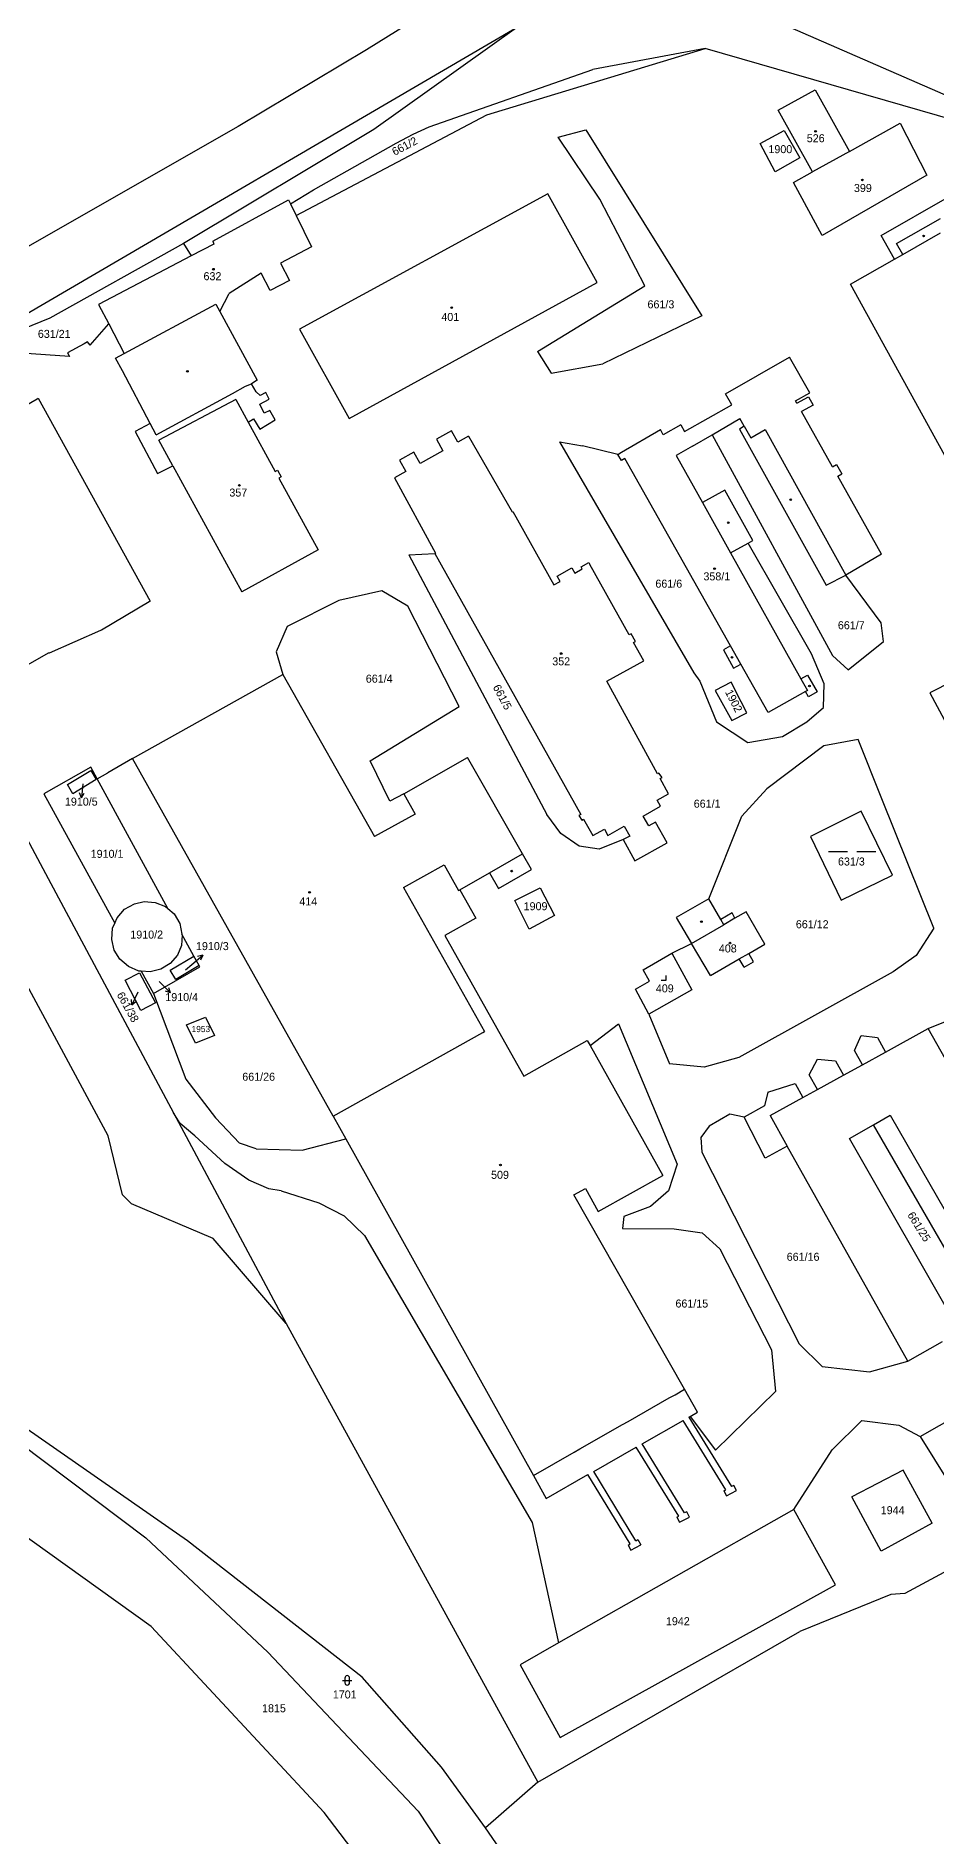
# Model space of a CAD drawing. Extents: x -820725 to -814908, y -1038210 to -1035296.
# Drawn here: x -817085.8 to -816894.6, y -1037705.9 to -1037323.5 of the extents above; entities that cross this region are included whole.
import ezdxf
from ezdxf.enums import TextEntityAlignment as Align

# ---------------------------------------------------------------- set-up
doc = ezdxf.new("R2010")
doc.units = 0
doc.header["$MEASUREMENT"] = 0
for name, color, linetype in [('1029', 1, 'CONTINUOUS'), ('18', 1, 'CONTINUOUS'), ('21800', 1, 'CONTINUOUS'), ('21900', 1, 'CONTINUOUS'), ('316', 1, 'CONTINUOUS'), ('319', 1, 'CONTINUOUS'), ('402', 1, 'CONTINUOUS'), ('404', 1, 'CONTINUOUS'), ('803', 1, 'CONTINUOUS')]:
    doc.layers.add(name, color=color, linetype=linetype)

# ---------------------------------------------------------------- blocks, each defined once
blk = doc.blocks.new('4_02$0')
at = {"layer": '404', "color": 255, "linetype": 'Continuous'}
blk.add_circle((-0.01, 0), 0.175, dxfattribs=at)
blk = doc.blocks.new('1029$1')
at = {"layer": '1029', "color": 6, "linetype": 'Continuous'}
for p, q in [((0, 3), (-0.5, 2)), ((0, 0), (0, 3)), ((0, 3), (0.5, 2))]:
    blk.add_line(p, q, dxfattribs=at)
blk = doc.blocks.new('3_16$4')
at = {"layer": '316', "color": 255, "linetype": 'Continuous'}
for p, q in [((-1, 1), (1, 1)), ((-0.5, 1.5), (-0.5, 0.5)), ((0.5, 0.5), (0.5, 1.5))]:
    blk.add_line(p, q, dxfattribs=at)
for centre, start, end in [((0, 1.5), 0, 180), ((0, 0.5), 180, 359.9879)]:
    blk.add_arc(centre, 0.5, start, end, dxfattribs=at)
blk = doc.blocks.new('8_03$8')
at = {"layer": '803', "color": 255, "linetype": 'Continuous'}
for p, q in [((-7.49, 0), (-1.49, 0)), ((1.51, 0), (7.51, 0))]:
    blk.add_line(p, q, dxfattribs=at)
blk = doc.blocks.new('3_19$11')
at = {"layer": '319', "color": 255, "linetype": 'Continuous'}
for p, q in [((-1, 0), (0, 0)), ((0, 0), (0, 1))]:
    blk.add_line(p, q, dxfattribs=at)

msp = doc.modelspace()

# ---------------------------------------------------------------- linework, layer by layer
at = {"layer": '1029', "color": 255, "linetype": 'Continuous'}
for p, q in [((-817054.09, -1037521.88), (-817052.76, -1037520.76)), ((-817059.73, -1037524.42), (-817059.43, -1037524.71))]:
    msp.add_line(p, q, dxfattribs=at)
at = {"layer": '21800', "color": 255, "linetype": 'Continuous'}
for p, q in [((-816903.16, -1037367.6), (-816893.84, -1037362.32)), ((-816901.83, -1037369.94), (-816903.16, -1037367.6)), ((-816901.83, -1037369.94), (-816893.82, -1037365.39)), ((-816903.58, -1037370.94), (-816901.83, -1037369.94)), ((-817044.16, -1037399.5), (-817041.35, -1037397.96)), ((-817041.35, -1037397.96), (-817040.12, -1037397.43)), ((-817060.37, -1037408.26), (-817044.16, -1037399.5)), ((-817043.46, -1037400.78), (-817059.76, -1037409.42)), ((-817043.46, -1037400.78), (-817040.84, -1037405.56)), ((-817060.37, -1037408.26), (-817061.61, -1037405.88)), ((-816935.54, -1037406.4), (-816934.11, -1037408.89)), ((-817056.8, -1037414.82), (-817059.76, -1037409.42)), ((-816934.11, -1037408.89), (-816931.07, -1037407.14)), ((-816931.07, -1037407.14), (-816913.97, -1037438.07)), ((-816944.38, -1037422.66), (-816938.41, -1037433.34)), ((-816936.25, -1037456.95), (-816938.42, -1037453.1)), ((-816923.46, -1037460.1), (-816922.07, -1037462.58)), ((-816922.07, -1037462.58), (-816922.47, -1037462.8)), ((-816989.58, -1037501.31), (-816982.58, -1037497.27)), ((-816946.73, -1037516.31), (-816939.85, -1037512.33)), ((-816939.85, -1037512.33), (-816940.5, -1037511.2)), ((-816937.47, -1037510.96), (-816939.85, -1037512.33)), ((-816936.56, -1037519.61), (-816934.55, -1037518.44)), ((-816910.41, -1037542.07), (-816905.51, -1037539.38)), ((-816919.98, -1037547.34), (-816914.43, -1037544.28)), ((-816930.03, -1037552.87), (-816923.05, -1037549.03)), ((-816930.03, -1037552.87), (-816926.39, -1037559.37)), ((-816908.04, -1037554.82), (-816904.56, -1037552.82)), ((-816904.56, -1037552.82), (-816878.73, -1037597.72)), ((-816960.13, -1037617.83), (-816951.41, -1037612.86)), ((-816951.41, -1037612.86), (-816950.2, -1037612.17)), ((-816950.2, -1037612.17), (-816948.16, -1037611.01)), ((-816970.37, -1037623.66), (-816961.35, -1037618.52)), ((-816961.35, -1037618.52), (-816960.13, -1037617.83)), ((-816980.26, -1037629.3), (-816971.58, -1037624.36)), ((-816971.58, -1037624.36), (-816970.37, -1037623.66))]:
    msp.add_line(p, q, dxfattribs=at)
at = {"layer": '21900', "color": 3, "linetype": 'Continuous'}
for p, q in [((-816887.28, -1037338.49), (-816934.5, -1037317.89)), ((-816983.82, -1037321.8), (-817094.69, -1037386.65)), ((-816983.82, -1037321.8), (-817014.14, -1037343.43)), ((-816990.14, -1037340.32), (-816943.8, -1037326.17)), ((-816943.8, -1037326.17), (-816967.61, -1037330.66)), ((-816886.63, -1037342.72), (-816943.8, -1037326.17)), ((-817002.41, -1037342.82), (-816967.61, -1037330.66)), ((-816928.29, -1037339.29), (-816920.47, -1037334.96)), ((-816920.47, -1037334.96), (-816913.19, -1037348.09)), ((-817030.63, -1037361.68), (-816990.14, -1037340.32)), ((-816921.01, -1037352.42), (-816928.29, -1037339.29)), ((-817014.14, -1037343.43), (-817054.54, -1037367.62)), ((-817009.37, -1037346.32), (-817005.76, -1037344.37)), ((-817005.76, -1037344.37), (-817002.41, -1037342.82)), ((-816975, -1037345.02), (-816969.12, -1037343.44)), ((-816966.19, -1037358.19), (-816975, -1037345.02)), ((-816969.12, -1037343.44), (-816944.52, -1037382.98)), ((-816932.12, -1037346.4), (-816927.04, -1037343.59)), ((-816927.04, -1037343.59), (-816923.73, -1037349.41)), ((-816913.19, -1037348.09), (-816902.37, -1037342.09)), ((-816902.37, -1037342.09), (-816896.73, -1037353.13)), ((-817026.94, -1037356.25), (-817009.37, -1037346.32)), ((-816928.95, -1037352.41), (-816932.12, -1037346.4)), ((-816913.19, -1037348.09), (-816921.01, -1037352.42)), ((-816923.73, -1037349.41), (-816928.95, -1037352.41)), ((-816925.08, -1037354.68), (-816921.01, -1037352.42)), ((-817031.85, -1037359.16), (-817026.94, -1037356.25)), ((-816918.99, -1037365.89), (-816925.08, -1037354.68)), ((-816896.73, -1037353.13), (-816918.99, -1037365.89)), ((-817048.34, -1037367.09), (-817032.24, -1037358.36)), ((-817032.24, -1037358.36), (-817031.85, -1037359.16)), ((-817031.85, -1037359.16), (-817030.63, -1037361.68)), ((-816977.2, -1037357.09), (-817029.9, -1037385.81)), ((-816966.75, -1037375.92), (-816977.2, -1037357.09)), ((-816956.6, -1037376.58), (-816966.19, -1037358.19)), ((-816906.45, -1037365.89), (-816892.35, -1037357.88)), ((-817030.63, -1037361.68), (-817027.38, -1037368.36)), ((-817054.54, -1037367.62), (-817082.91, -1037383.49)), ((-817054.54, -1037367.62), (-817052.88, -1037370.24)), ((-817048.13, -1037367.75), (-817052.88, -1037370.24)), ((-817048.34, -1037367.09), (-817048.13, -1037367.75)), ((-816903.58, -1037370.94), (-816906.45, -1037365.89)), ((-817052.88, -1037370.24), (-817072.56, -1037380.57)), ((-817027.38, -1037368.36), (-817033.92, -1037371.79)), ((-817033.92, -1037371.79), (-817032.01, -1037375.46)), ((-816912.97, -1037376.27), (-816903.58, -1037370.94)), ((-817038.03, -1037373.95), (-817044.85, -1037378.24)), ((-817036.14, -1037377.62), (-817038.03, -1037373.95)), ((-817032.01, -1037375.46), (-817036.14, -1037377.62)), ((-817046.79, -1037382.08), (-817044.85, -1037378.24)), ((-817019.36, -1037404.76), (-816966.75, -1037375.92)), ((-816979.39, -1037390.54), (-816956.6, -1037376.58)), ((-816884.33, -1037428.35), (-816912.97, -1037376.27)), ((-817082.91, -1037383.49), (-817151.06, -1037411)), ((-817072.56, -1037380.57), (-817070.39, -1037384.7)), ((-817067.1, -1037390.98), (-817047.66, -1037380.48)), ((-817047.66, -1037380.48), (-817046.79, -1037382.08)), ((-817046.79, -1037382.08), (-817038.91, -1037396.67)), ((-816944.52, -1037382.98), (-816965.51, -1037393.16)), ((-817074.34, -1037389.21), (-817070.39, -1037384.7)), ((-817070.39, -1037384.7), (-817067.1, -1037390.98)), ((-817029.9, -1037385.81), (-817019.36, -1037404.76)), ((-817078.73, -1037391.64), (-817098.48, -1037390.29)), ((-817075.65, -1037388.91), (-817079.18, -1037390.86)), ((-817079.18, -1037390.86), (-817078.73, -1037391.64)), ((-817074.9, -1037388.51), (-817075.65, -1037388.91)), ((-817074.34, -1037389.21), (-817074.9, -1037388.51)), ((-817068.95, -1037391.98), (-817067.1, -1037390.98)), ((-816979.39, -1037390.54), (-816976.48, -1037395.18)), ((-817067.48, -1037394.7), (-817068.95, -1037391.98)), ((-817061.61, -1037405.88), (-817067.48, -1037394.7)), ((-816976.48, -1037395.18), (-816965.51, -1037393.16)), ((-816939.47, -1037399.55), (-816925.87, -1037391.74)), ((-816921.61, -1037399.37), (-816925.87, -1037391.74)), ((-817038.91, -1037396.67), (-817040.12, -1037397.43)), ((-817039.1, -1037399.16), (-817040.12, -1037397.43)), ((-817095.53, -1037406.34), (-817085.58, -1037400.62)), ((-817085.58, -1037400.62), (-817085.37, -1037400.5)), ((-817085.37, -1037400.5), (-817061.64, -1037443.63)), ((-817038.29, -1037399.94), (-817039.1, -1037399.16)), ((-817038.32, -1037401.76), (-817036.36, -1037400.66)), ((-817037.41, -1037403.67), (-817038.32, -1037401.76)), ((-817037.04, -1037399.26), (-817038.29, -1037399.94)), ((-817036.36, -1037400.66), (-817037.04, -1037399.26)), ((-816948.19, -1037407.56), (-816938.11, -1037401.92)), ((-816938.11, -1037401.92), (-816939.47, -1037399.55)), ((-816924.6, -1037401.04), (-816921.61, -1037399.37)), ((-816924.32, -1037401.54), (-816924.6, -1037401.04)), ((-816924.32, -1037401.54), (-816921.88, -1037400.17)), ((-816920.88, -1037401.96), (-816923.32, -1037403.33)), ((-816921.88, -1037400.17), (-816920.88, -1037401.96)), ((-817061.61, -1037405.88), (-817064.83, -1037407.57)), ((-817040.84, -1037405.56), (-817039.68, -1037404.84)), ((-817040.84, -1037405.56), (-817035.07, -1037416.07)), ((-817039.68, -1037404.84), (-817038.32, -1037407.04)), ((-817038.32, -1037407.04), (-817035.09, -1037405.09)), ((-817036.23, -1037403.1), (-817037.41, -1037403.67)), ((-817035.09, -1037405.09), (-817036.23, -1037403.1)), ((-816948.98, -1037406.14), (-816952.69, -1037408.24)), ((-816948.98, -1037406.14), (-816948.19, -1037407.56)), ((-816942.33, -1037408.23), (-816936.47, -1037404.78)), ((-816935.54, -1037406.4), (-816936.53, -1037407.04)), ((-816935.54, -1037406.4), (-816936.47, -1037404.78)), ((-816916.77, -1037415.05), (-816923.32, -1037403.33)), ((-817133.91, -1037407.82), (-817083.27, -1037502.52)), ((-817064.83, -1037407.57), (-817060.02, -1037416.47)), ((-816997.65, -1037407.4), (-817000.84, -1037409.21)), ((-817000.84, -1037409.21), (-816999.47, -1037411.63)), ((-816996.28, -1037409.84), (-816997.65, -1037407.4)), ((-816994.05, -1037408.58), (-816996.28, -1037409.84)), ((-816994.05, -1037408.58), (-816984.79, -1037424.64)), ((-816974.69, -1037409.72), (-816969.83, -1037410.62)), ((-816974.69, -1037409.72), (-816946.18, -1037458.84)), ((-816961.57, -1037411.95), (-816953.29, -1037407.16)), ((-816952.69, -1037408.24), (-816953.29, -1037407.16)), ((-816946.46, -1037410.67), (-816942.33, -1037408.23)), ((-816942.33, -1037408.23), (-816916.78, -1037455.16)), ((-816936.53, -1037407.04), (-816918.08, -1037440.17)), ((-817005.67, -1037411.96), (-817008.66, -1037413.68)), ((-817008.66, -1037413.68), (-817007.32, -1037416.06)), ((-817004.31, -1037414.37), (-817005.67, -1037411.96)), ((-816999.47, -1037411.63), (-817004.31, -1037414.37)), ((-816962.36, -1037412.41), (-816969.83, -1037410.62)), ((-816962.36, -1037412.41), (-816961.57, -1037411.95)), ((-816961.59, -1037413.75), (-816962.36, -1037412.41)), ((-816960.83, -1037413.27), (-816961.59, -1037413.75)), ((-816938.42, -1037453.1), (-816960.83, -1037413.27)), ((-816946.46, -1037410.67), (-816949.98, -1037412.64)), ((-816949.98, -1037412.64), (-816944.38, -1037422.66)), ((-817060.02, -1037416.47), (-817056.8, -1037414.82)), ((-817056.8, -1037414.82), (-817042.14, -1037441.6)), ((-817035.07, -1037416.07), (-817034.58, -1037415.8)), ((-817034.58, -1037415.8), (-817033.83, -1037417.18)), ((-817033.83, -1037417.18), (-817034.32, -1037417.44)), ((-817034.32, -1037417.44), (-817025.94, -1037432.71)), ((-817007.32, -1037416.06), (-817009.73, -1037417.42)), ((-817009.73, -1037417.42), (-817001.06, -1037433.39)), ((-816916.77, -1037415.05), (-816915.9, -1037414.56)), ((-816915.9, -1037414.56), (-816914.77, -1037416.58)), ((-816915.65, -1037417.06), (-816914.77, -1037416.58)), ((-816906.4, -1037433.61), (-816915.65, -1037417.06)), ((-816939.63, -1037420.01), (-816944.38, -1037422.66)), ((-816933.66, -1037430.69), (-816939.63, -1037420.01)), ((-816984.79, -1037424.64), (-816984.64, -1037424.55)), ((-816984.64, -1037424.55), (-816975.93, -1037440.13)), ((-817025.94, -1037432.71), (-817042.14, -1037441.6)), ((-816938.41, -1037433.34), (-816934.67, -1037431.25)), ((-816934.67, -1037431.25), (-816933.66, -1037430.69)), ((-816921.19, -1037454.79), (-816934.67, -1037431.25)), ((-817006.72, -1037433.75), (-817001.21, -1037433.47)), ((-817006.72, -1037433.75), (-816977.43, -1037488.91)), ((-817001.06, -1037433.39), (-817001.21, -1037433.47)), ((-817001.21, -1037433.47), (-816970.16, -1037488.89)), ((-816975.21, -1037438.32), (-816972.1, -1037436.55)), ((-816972.1, -1037436.55), (-816971.49, -1037437.64)), ((-816971.49, -1037437.64), (-816969.88, -1037436.74)), ((-816970.11, -1037436.33), (-816968.51, -1037435.41)), ((-816969.88, -1037436.74), (-816970.11, -1037436.33)), ((-816968.51, -1037435.41), (-816968.27, -1037435.84)), ((-816959.93, -1037450.77), (-816968.27, -1037435.84)), ((-816938.41, -1037433.34), (-816923.46, -1037460.1)), ((-816906.4, -1037433.61), (-816913.97, -1037438.07)), ((-816975.93, -1037440.13), (-816974.61, -1037439.39)), ((-816974.61, -1037439.39), (-816975.21, -1037438.32)), ((-816918.08, -1037440.17), (-816913.97, -1037438.07)), ((-816906.45, -1037448.21), (-816913.97, -1037438.07)), ((-817061.81, -1037443.75), (-817071.95, -1037449.73)), ((-817061.64, -1037443.63), (-817061.81, -1037443.75)), ((-817021.55, -1037443.48), (-817032.52, -1037448.99)), ((-817012.44, -1037441.42), (-817021.55, -1037443.48)), ((-817006.91, -1037444.65), (-817012.44, -1037441.42)), ((-816996.03, -1037465.96), (-817006.91, -1037444.65)), ((-816905.91, -1037452.17), (-816906.45, -1037448.21)), ((-817072.13, -1037449.84), (-817083.06, -1037454.66)), ((-817071.95, -1037449.73), (-817072.13, -1037449.84)), ((-817032.52, -1037448.99), (-817034.87, -1037454.37)), ((-816959.49, -1037450.53), (-816959.93, -1037450.77)), ((-816958.61, -1037452.14), (-816959.49, -1037450.53)), ((-816959.03, -1037452.37), (-816958.61, -1037452.14)), ((-816913.43, -1037458.21), (-816905.91, -1037452.17)), ((-816871.71, -1037450.53), (-816896.08, -1037463.1)), ((-817083.25, -1037454.65), (-817093.4, -1037460.44)), ((-817083.06, -1037454.66), (-817083.25, -1037454.65)), ((-817034.87, -1037454.37), (-817033.42, -1037459.15)), ((-816956.85, -1037456.28), (-816959.03, -1037452.37)), ((-816938.42, -1037453.1), (-816939.93, -1037453.94)), ((-816939.93, -1037453.94), (-816937.78, -1037457.8)), ((-816918.51, -1037461.18), (-816921.19, -1037454.79)), ((-816916.78, -1037455.16), (-816913.43, -1037458.21)), ((-817065.36, -1037477.02), (-817033.42, -1037459.15)), ((-817033.42, -1037459.15), (-817013.98, -1037493.6)), ((-816964.69, -1037460.56), (-816956.85, -1037456.28)), ((-816946.18, -1037458.84), (-816944.92, -1037460.56)), ((-816937.78, -1037457.8), (-816936.25, -1037456.95)), ((-816930.45, -1037467.26), (-816936.25, -1037456.95)), ((-816923.46, -1037460.1), (-816922.06, -1037459.31)), ((-816922.06, -1037459.31), (-816920.05, -1037462.83)), ((-816953.89, -1037480.31), (-816964.69, -1037460.56)), ((-816944.92, -1037460.56), (-816941.37, -1037469.25)), ((-816938.26, -1037460.84), (-816941.64, -1037462.55)), ((-816941.64, -1037462.55), (-816938.13, -1037468.96)), ((-816936.13, -1037464.96), (-816938.26, -1037460.84)), ((-816922.47, -1037462.8), (-816930.45, -1037467.26)), ((-816921.83, -1037463.91), (-816922.47, -1037462.8)), ((-816920.05, -1037462.83), (-816921.83, -1037463.91)), ((-816918.66, -1037466.19), (-816918.51, -1037461.18)), ((-816896.08, -1037463.1), (-816888.89, -1037476.52)), ((-817014.91, -1037477.52), (-816996.03, -1037465.96)), ((-816938.13, -1037468.96), (-816934.96, -1037467.35)), ((-816934.96, -1037467.35), (-816936.13, -1037464.96)), ((-816922.2, -1037469.21), (-816918.66, -1037466.19)), ((-816941.37, -1037469.25), (-816934.77, -1037473.59)), ((-816927.36, -1037472.35), (-816922.2, -1037469.21)), ((-816934.77, -1037473.59), (-816927.36, -1037472.35)), ((-816918.64, -1037474.31), (-816930.74, -1037483.45)), ((-816911.31, -1037472.97), (-816918.64, -1037474.31)), ((-816906.27, -1037485.56), (-816911.31, -1037472.97)), ((-817074.22, -1037478.89), (-817084.21, -1037484.51)), ((-817072.87, -1037481.36), (-817074.22, -1037478.89)), ((-817065.36, -1037477.02), (-817070.59, -1037480.09)), ((-817022.73, -1037553.03), (-817065.36, -1037477.02)), ((-817010.72, -1037486.11), (-817014.91, -1037477.52)), ((-817007.77, -1037484.55), (-816994.23, -1037476.81)), ((-816982.58, -1037497.27), (-816994.23, -1037476.81)), ((-817079.18, -1037482.52), (-817074.23, -1037479.54)), ((-817078.03, -1037484.5), (-817079.18, -1037482.52)), ((-817073.07, -1037481.51), (-817078.03, -1037484.5)), ((-817074.23, -1037479.54), (-817073.07, -1037481.51)), ((-817072.87, -1037481.36), (-817070.59, -1037480.09)), ((-817057.83, -1037508.91), (-817072.87, -1037481.36)), ((-816953.61, -1037480.16), (-816953.89, -1037480.31)), ((-816952.95, -1037481.03), (-816953.61, -1037480.16)), ((-816953.37, -1037481.27), (-816952.95, -1037481.03)), ((-816951.6, -1037484.51), (-816953.37, -1037481.27)), ((-817084.21, -1037484.51), (-817069.13, -1037512)), ((-817007.77, -1037484.55), (-817010.72, -1037486.11)), ((-817007.77, -1037484.55), (-817005.34, -1037488.81)), ((-816953.99, -1037485.88), (-816951.6, -1037484.51)), ((-816953.28, -1037487.13), (-816953.99, -1037485.88)), ((-816930.74, -1037483.45), (-816936.02, -1037489.28)), ((-816895.25, -1037513.09), (-816906.27, -1037485.56)), ((-817005.34, -1037488.81), (-817013.98, -1037493.6)), ((-816974.47, -1037492.93), (-816977.43, -1037488.91)), ((-816970.16, -1037488.89), (-816970.58, -1037489.13)), ((-816970.58, -1037489.13), (-816970, -1037490.15)), ((-816970, -1037490.15), (-816969.59, -1037489.92)), ((-816969.59, -1037489.92), (-816967.63, -1037493.37)), ((-816956.95, -1037489.24), (-816953.28, -1037487.13)), ((-816955.76, -1037491.35), (-816956.95, -1037489.24)), ((-816943.04, -1037506.82), (-816936.02, -1037489.28)), ((-816910.71, -1037488.22), (-816921.44, -1037493.57)), ((-816904.06, -1037501.81), (-816910.71, -1037488.22)), ((-816970.52, -1037495.64), (-816974.47, -1037492.93)), ((-816967.63, -1037493.37), (-816965.19, -1037492)), ((-816961.17, -1037494.2), (-816966.3, -1037496.25)), ((-816965.19, -1037492), (-816964.43, -1037493.36)), ((-816964.43, -1037493.36), (-816961, -1037491.38)), ((-816959.8, -1037493.52), (-816961.17, -1037494.2)), ((-816961.17, -1037494.2), (-816958.74, -1037498.73)), ((-816961, -1037491.38), (-816959.8, -1037493.52)), ((-816954.35, -1037490.56), (-816955.76, -1037491.35)), ((-816951.89, -1037494.92), (-816954.35, -1037490.56)), ((-816921.44, -1037493.57), (-816914.95, -1037507.09)), ((-816980.67, -1037500.62), (-816982.58, -1037497.27)), ((-816966.3, -1037496.25), (-816970.52, -1037495.64)), ((-816958.74, -1037498.73), (-816951.89, -1037494.92)), ((-817007.86, -1037504.44), (-816999.23, -1037499.63)), ((-816999.23, -1037499.63), (-816996.15, -1037505.09)), ((-816995.87, -1037504.93), (-816989.58, -1037501.31)), ((-816989.58, -1037501.31), (-816987.68, -1037504.61)), ((-816987.68, -1037504.61), (-816980.67, -1037500.62)), ((-816914.95, -1037507.09), (-816904.06, -1037501.81)), ((-817083.27, -1037502.52), (-817056.66, -1037552.27)), ((-817007.86, -1037504.44), (-816990.61, -1037535.03)), ((-816996.15, -1037505.09), (-816995.87, -1037504.93)), ((-816995.87, -1037504.93), (-816992.49, -1037510.96)), ((-816984.19, -1037507.19), (-816978.81, -1037504.46)), ((-816978.81, -1037504.46), (-816975.77, -1037510.38)), ((-817068.63, -1037510.84), (-817067.04, -1037509.06)), ((-817067.04, -1037509.06), (-817064.96, -1037507.87)), ((-817064.96, -1037507.87), (-817062.87, -1037507.39)), ((-817062.87, -1037507.39), (-817060.54, -1037507.59)), ((-817060.54, -1037507.59), (-817058.33, -1037508.47)), ((-817058.33, -1037508.47), (-817057.83, -1037508.91)), ((-817057.83, -1037508.91), (-817056.53, -1037510.05)), ((-816981.17, -1037513.25), (-816984.19, -1037507.19)), ((-816943.04, -1037506.82), (-816949.98, -1037510.82)), ((-816940.5, -1037511.2), (-816943.04, -1037506.82)), ((-816935.12, -1037509.6), (-816937.47, -1037510.96)), ((-816931.14, -1037516.47), (-816935.12, -1037509.6)), ((-817069.74, -1037515.45), (-817069.58, -1037513.06)), ((-817069.58, -1037513.06), (-817069.13, -1037512)), ((-817069.13, -1037512), (-817068.63, -1037510.84)), ((-817056.53, -1037510.05), (-817055.33, -1037512.1)), ((-817055.33, -1037512.1), (-817054.86, -1037514.35)), ((-816992.49, -1037510.96), (-816999.05, -1037514.63)), ((-816975.77, -1037510.38), (-816981.17, -1037513.25)), ((-816949.98, -1037510.82), (-816946.73, -1037516.31)), ((-816938.07, -1037509.81), (-816940.5, -1037511.2)), ((-816937.47, -1037510.96), (-816938.07, -1037509.81)), ((-816895.25, -1037513.09), (-816899.04, -1037518.9)), ((-817069.23, -1037517.72), (-817069.74, -1037515.45)), ((-817054.99, -1037516.72), (-817055.82, -1037518.77)), ((-817054.84, -1037514.46), (-817054.99, -1037516.72)), ((-817054.86, -1037514.35), (-817054.84, -1037514.46)), ((-817052.31, -1037519.03), (-817054.86, -1037514.35)), ((-816999.05, -1037514.63), (-816986.41, -1037537.2)), ((-816950.89, -1037518.39), (-816946.73, -1037516.31)), ((-816942.68, -1037523.15), (-816946.73, -1037516.31)), ((-816934.55, -1037518.44), (-816931.14, -1037516.47)), ((-817068.04, -1037519.65), (-817069.23, -1037517.72)), ((-817066.21, -1037521.23), (-817068.04, -1037519.65)), ((-817057.33, -1037520.55), (-817059.34, -1037521.74)), ((-817055.82, -1037518.77), (-817057.33, -1037520.55)), ((-817057.33, -1037521.99), (-817052.31, -1037519.03)), ((-817051.22, -1037521.02), (-817056.17, -1037523.96)), ((-817051.22, -1037521.02), (-817052.31, -1037519.03)), ((-817051.08, -1037521.28), (-817051.22, -1037521.02)), ((-816956.99, -1037521.89), (-816950.89, -1037518.39)), ((-816950.89, -1037518.39), (-816946.6, -1037526.17)), ((-816942.68, -1037523.15), (-816936.56, -1037519.61)), ((-816935.55, -1037521.36), (-816936.56, -1037519.61)), ((-816935.55, -1037521.36), (-816933.54, -1037520.19)), ((-816933.54, -1037520.19), (-816934.55, -1037518.44)), ((-816899.04, -1037518.9), (-816903.92, -1037522.31)), ((-817066.95, -1037524.12), (-817063.84, -1037522.54)), ((-817063.62, -1037530.53), (-817066.95, -1037524.12)), ((-817064.01, -1037522.18), (-817066.21, -1037521.23)), ((-817063.52, -1037522.21), (-817064.01, -1037522.18)), ((-817063.84, -1037522.54), (-817060.51, -1037528.95)), ((-817061.62, -1037522.36), (-817063.52, -1037522.21)), ((-817063.52, -1037522.21), (-817060.92, -1037526.95)), ((-817059.34, -1037521.74), (-817061.62, -1037522.36)), ((-817060.92, -1037526.95), (-817051.08, -1037521.28)), ((-817056.17, -1037523.96), (-817057.33, -1037521.99)), ((-816958.6, -1037526.05), (-816955.6, -1037524.33)), ((-816955.6, -1037524.33), (-816956.99, -1037521.89)), ((-816903.92, -1037522.31), (-816936.65, -1037540.52)), ((-817060.92, -1037526.95), (-817054.04, -1037545.12)), ((-816955.77, -1037531.3), (-816958.6, -1037526.05)), ((-816946.6, -1037526.17), (-816955.77, -1037531.3)), ((-817060.51, -1037528.95), (-817063.62, -1037530.53)), ((-817053.93, -1037533.58), (-817049.86, -1037531.95)), ((-817049.86, -1037531.95), (-817047.93, -1037535.89)), ((-816955.77, -1037531.3), (-816951.34, -1037541.88)), ((-817051.97, -1037537.47), (-817053.93, -1037533.58)), ((-817047.93, -1037535.89), (-817051.97, -1037537.47)), ((-817022.73, -1037553.03), (-816991, -1037535.25)), ((-816991, -1037535.25), (-816990.61, -1037535.03)), ((-816968.23, -1037538), (-816962.16, -1037533.38)), ((-816962.16, -1037533.38), (-816949.76, -1037563.19)), ((-816912.09, -1037539.03), (-816910.68, -1037535.84)), ((-816910.68, -1037535.84), (-816907.21, -1037536.29)), ((-816907.21, -1037536.29), (-816905.51, -1037539.38)), ((-816905.51, -1037539.38), (-816896.47, -1037534.4)), ((-816896.47, -1037534.4), (-816892.43, -1037532.75)), ((-816865.15, -1037589.91), (-816896.47, -1037534.4)), ((-816986.41, -1037537.2), (-816982.32, -1037544.51)), ((-816982.32, -1037544.51), (-816968.82, -1037536.95)), ((-816968.82, -1037536.95), (-816968.23, -1037538)), ((-816968.23, -1037538), (-816952.78, -1037565.59)), ((-816910.41, -1037542.07), (-816912.09, -1037539.03)), ((-816944, -1037542.58), (-816951.34, -1037541.88)), ((-816936.65, -1037540.52), (-816944, -1037542.58)), ((-816921.71, -1037544.21), (-816919.92, -1037540.87)), ((-816919.92, -1037540.87), (-816916.1, -1037541.24)), ((-816916.1, -1037541.24), (-816914.43, -1037544.28)), ((-816914.43, -1037544.28), (-816910.41, -1037542.07)), ((-817054.04, -1037545.12), (-817047.75, -1037553.32)), ((-816930.49, -1037547.91), (-816924.7, -1037546.05)), ((-816924.7, -1037546.05), (-816923.05, -1037549.03)), ((-816923.05, -1037549.03), (-816919.98, -1037547.34)), ((-816919.98, -1037547.34), (-816921.71, -1037544.21)), ((-816931.18, -1037550.82), (-816935.52, -1037553.24)), ((-816930.49, -1037547.91), (-816931.18, -1037550.82)), ((-817056.66, -1037552.27), (-817032.71, -1037597.05)), ((-817055.24, -1037554.54), (-817056.66, -1037552.27)), ((-817052.13, -1037557.21), (-817055.24, -1037554.54)), ((-817042.64, -1037558.73), (-817047.75, -1037553.32)), ((-817022.73, -1037553.03), (-817020.05, -1037557.84)), ((-816942.92, -1037555.12), (-816944.72, -1037557.55)), ((-816938.54, -1037552.55), (-816942.92, -1037555.12)), ((-816935.52, -1037553.24), (-816938.54, -1037552.55)), ((-816931.07, -1037561.93), (-816935.52, -1037553.24)), ((-816913.17, -1037557.77), (-816908.04, -1037554.82)), ((-816884.4, -1037595.9), (-816908.04, -1037554.82)), ((-817045.73, -1037563.06), (-817052.13, -1037557.21)), ((-817039.11, -1037559.95), (-817042.64, -1037558.73)), ((-817029.32, -1037560.19), (-817020.05, -1037557.84)), ((-817020.05, -1037557.84), (-816980.26, -1037629.3)), ((-816944.72, -1037557.55), (-816944.49, -1037560.66)), ((-816926.39, -1037559.37), (-816931.07, -1037561.93)), ((-816900.77, -1037605.05), (-816926.39, -1037559.37)), ((-816889.74, -1037598.71), (-816913.17, -1037557.77)), ((-817040.66, -1037566.56), (-817045.73, -1037563.06)), ((-817039.11, -1037559.95), (-817029.32, -1037560.19)), ((-816949.76, -1037563.19), (-816951.59, -1037568.88)), ((-816944.49, -1037560.66), (-816923.83, -1037601.38)), ((-817036.43, -1037568.44), (-817040.66, -1037566.56)), ((-816966.48, -1037573.27), (-816952.78, -1037565.59)), ((-817033.8, -1037568.84), (-817036.43, -1037568.44)), ((-817033.8, -1037568.84), (-817025.84, -1037571.44)), ((-816971.68, -1037569.73), (-816969.23, -1037568.36)), ((-816948.16, -1037611.01), (-816971.68, -1037569.73)), ((-816969.23, -1037568.36), (-816966.48, -1037573.27)), ((-816951.59, -1037568.88), (-816955.42, -1037572.18)), ((-817025.84, -1037571.44), (-817020.45, -1037574.16)), ((-817020.45, -1037574.16), (-817016.14, -1037578.36)), ((-816961.08, -1037574.31), (-816961.32, -1037576.87)), ((-816955.42, -1037572.18), (-816961.08, -1037574.31)), ((-817016.14, -1037578.36), (-816980.51, -1037639.33)), ((-816961.32, -1037576.87), (-816950.37, -1037576.94)), ((-816950.37, -1037576.94), (-816944.41, -1037577.79)), ((-816944.41, -1037577.79), (-816940.66, -1037581.18)), ((-816940.66, -1037581.18), (-816929.73, -1037602.64)), ((-817032.71, -1037597.05), (-816979.35, -1037694.46)), ((-816923.83, -1037601.38), (-816918.93, -1037606.16)), ((-816900.77, -1037605.05), (-816893.45, -1037600.84)), ((-816898.13, -1037621.02), (-816858.42, -1037598.39)), ((-816929.73, -1037602.64), (-816928.84, -1037611.49)), ((-816908.9, -1037607.32), (-816900.77, -1037605.05)), ((-816918.93, -1037606.16), (-816908.9, -1037607.32)), ((-816945.39, -1037615.88), (-816948.16, -1037611.01)), ((-816928.84, -1037611.49), (-816941.57, -1037623.92)), ((-816947, -1037616.8), (-816945.39, -1037615.88)), ((-816957.19, -1037622.6), (-816948.47, -1037617.64)), ((-816939.43, -1037632.35), (-816948.47, -1037617.64)), ((-816947.26, -1037616.94), (-816947, -1037616.8)), ((-816947.26, -1037616.94), (-816938.18, -1037631.68)), ((-816947, -1037616.8), (-816941.57, -1037623.92)), ((-816916.83, -1037623.85), (-816910.55, -1037617.65)), ((-816910.55, -1037617.65), (-816902.67, -1037618.63)), ((-816902.67, -1037618.63), (-816898.13, -1037621.02)), ((-816967.46, -1037628.45), (-816958.41, -1037623.3)), ((-816949.39, -1037637.94), (-816958.41, -1037623.3)), ((-816948.15, -1037637.27), (-816957.19, -1037622.6)), ((-816924.99, -1037636.52), (-816916.83, -1037623.85)), ((-816898.13, -1037621.02), (-816889.01, -1037635.72)), ((-816901.79, -1037628.19), (-816912.67, -1037633.85)), ((-816895.61, -1037639.47), (-816901.79, -1037628.19)), ((-816980.26, -1037629.3), (-816977.54, -1037634.19)), ((-816977.54, -1037634.19), (-816968.68, -1037629.14)), ((-816959.73, -1037643.88), (-816968.68, -1037629.14)), ((-816958.5, -1037643.2), (-816967.46, -1037628.45)), ((-816937.74, -1037631.44), (-816938.18, -1037631.68)), ((-816937.15, -1037632.49), (-816937.74, -1037631.44)), ((-816939.87, -1037632.59), (-816939.43, -1037632.35)), ((-816939.87, -1037632.59), (-816939.3, -1037633.66)), ((-816939.3, -1037633.66), (-816937.15, -1037632.49)), ((-816906.45, -1037645.41), (-816912.67, -1037633.85)), ((-816980.51, -1037639.33), (-816974.9, -1037664.9)), ((-816924.99, -1037636.52), (-816974.9, -1037664.9)), ((-816949.84, -1037638.18), (-816949.39, -1037637.94)), ((-816949.84, -1037638.18), (-816949.27, -1037639.25)), ((-816949.27, -1037639.25), (-816947.13, -1037638.16)), ((-816947.7, -1037637.03), (-816948.15, -1037637.27)), ((-816947.13, -1037638.16), (-816947.7, -1037637.03)), ((-816916.11, -1037652.54), (-816924.99, -1037636.52)), ((-816895.61, -1037639.47), (-816906.45, -1037645.41)), ((-816958.5, -1037643.2), (-816958.06, -1037642.95)), ((-816958.06, -1037642.95), (-816957.47, -1037644.03)), ((-816960.17, -1037644.13), (-816959.73, -1037643.88)), ((-816960.17, -1037644.13), (-816959.58, -1037645.19)), ((-816959.58, -1037645.19), (-816957.47, -1037644.03)), ((-816974.61, -1037684.98), (-816916.11, -1037652.54)), ((-816979.35, -1037694.46), (-816923.67, -1037662.49)), ((-816974.9, -1037664.9), (-816983.09, -1037669.56)), ((-816983.09, -1037669.56), (-816974.61, -1037684.98)), ((-816979.35, -1037694.46), (-816990.43, -1037704.15))]:
    msp.add_line(p, q, dxfattribs=at)
for points in [[(-816962.72, -1037300.47), (-816983.2, -1037306.2), (-817015.69, -1037326.48), (-817042.9, -1037342.74), (-817098.64, -1037374.56), (-817117.35, -1037379.68), (-817134.95, -1037378.93), (-817146.77, -1037375.46)], [(-817032.71, -1037597.05), (-817048.27, -1037579), (-817065.55, -1037571.62), (-817067.47, -1037569.72), (-817070.51, -1037557.18), (-817126.44, -1037453.47), (-817134.99, -1037425.02), (-817141.25, -1037416.19), (-817143.12, -1037409.53)], [(-816990.43, -1037704.15), (-816999.76, -1037691.29), (-817016.61, -1037672.2), (-817053.71, -1037643.2), (-817126.71, -1037592.35)], [(-817127.38, -1037596.99), (-817105.63, -1037610.14), (-817062.54, -1037642.57), (-817036.66, -1037666.84), (-817004.69, -1037700.67), (-816976.77, -1037743.03), (-816962.06, -1037769.34), (-816950.99, -1037795.05), (-816933.79, -1037842.72)], [(-816976.19, -1037850.4), (-816974.66, -1037846.78), (-816950.73, -1037835.81), (-816959.71, -1037805.32), (-816973.91, -1037776.77), (-816996.48, -1037738.95), (-817016.51, -1037711.59), (-817024.65, -1037700.89), (-817061.43, -1037661.43), (-817105, -1037630.2), (-817137.02, -1037613.19)], [(-816861.61, -1037644.16), (-816869.28, -1037639.25), (-816884.12, -1037644.69), (-816888.57, -1037647.46), (-816901.4, -1037654.43), (-816904.42, -1037654.6), (-816923.67, -1037662.49)], [(-816946.86, -1037781.29), (-816970.41, -1037733.26), (-816990.43, -1037704.15)]]:
    msp.add_lwpolyline(points, dxfattribs=at)

# ---------------------------------------------------------------- block references
at = {"layer": '1029', "color": 0, "linetype": 'ByBlock'}
for p, rotation in [((-817075.91, -1037482.38), 175), ((-817052.76, -1037520.76), 310), ((-817059.43, -1037524.71), 226), ((-817064.22, -1037526.63), 154)]:
    msp.add_blockref('1029$1', p, dxfattribs=dict(at, rotation=rotation))
at = {"layer": '316', "color": 0, "linetype": 'ByBlock'}
msp.add_blockref('3_16$4', (-817019.78, -1037673.85), dxfattribs=at)
at = {"layer": '319', "color": 0, "linetype": 'ByBlock'}
msp.add_blockref('3_19$11', (-816952.11, -1037524.14), dxfattribs=at)
at = {"layer": '402', "color": 0, "linetype": 'ByBlock'}
for p in [(-816897.41, -1037366.01), (-817053.68, -1037394.78), (-816925.63, -1037422.05), (-816938.88, -1037426.93), (-816938.08, -1037455.53), (-816921.65, -1037461.62), (-816984.86, -1037500.95), (-816944.58, -1037511.69)]:
    msp.add_blockref('4_02$0', p, dxfattribs=at)
at = {"layer": '404', "color": 0, "linetype": 'ByBlock'}
for p in [(-816920.35, -1037343.8), (-816910.41, -1037354.12), (-817048.17, -1037373.09), (-816997.59, -1037381.25), (-817042.67, -1037419.01), (-816941.79, -1037436.68), (-816974.34, -1037454.73), (-817027.77, -1037505.46), (-816938.52, -1037516.24), (-816987.25, -1037563.36)]:
    msp.add_blockref('4_02$0', p, dxfattribs=at)
at = {"layer": '803', "color": 0, "linetype": 'ByBlock', "xscale": 0.67, "yscale": 0.67, "zscale": 0.67}
msp.add_blockref('8_03$8', (-816912.6, -1037496.79), dxfattribs=at)

# ---------------------------------------------------------------- texts
at = {"layer": '18', "color": 255, "linetype": 'Continuous'}
for s, rotation, p in [('661/2', 28, (-817006.96, -1037348.13)), ('661/5', 298, (-816988.04, -1037464.61)), ('1902', 297, (-816938.93, -1037465.39)), ('661/38', 299, (-817067.53, -1037530.48)), ('661/25', 302, (-816899.54, -1037577.2))]:
    msp.add_text(s, height=1.7, rotation=rotation, dxfattribs=at).set_placement(p, align=Align.BOTTOM_CENTER)
for s, height, p in [('526', 1.7, (-816920.33, -1037346.62)), ('1900', 1.7, (-816927.84, -1037348.94)), ('399', 1.7, (-816910.32, -1037357.19)), ('632', 1.7, (-817048.39, -1037375.93)), ('661/3', 1.7, (-816953.19, -1037381.9)), ('401', 1.7, (-816997.9, -1037384.58)), ('631/21', 1.7, (-817081.97, -1037388.18)), ('357', 1.7, (-817042.9, -1037421.89)), ('661/6', 1.7, (-816951.52, -1037441.24)), ('358/1', 1.7, (-816941.32, -1037439.69)), ('661/7', 1.7, (-816912.78, -1037450.07)), ('352', 1.7, (-816974.36, -1037457.74)), ('661/4', 1.7, (-817012.99, -1037461.42)), ('1910/5', 1.7, (-817076.23, -1037487.54)), ('661/1', 1.7, (-816943.38, -1037487.98)), ('1910/1', 1.7, (-817070.76, -1037498.63)), ('631/3', 1.7, (-816912.76, -1037500.26)), ('414', 1.7, (-817028.06, -1037508.74)), ('1909', 1.7, (-816979.8, -1037509.76)), ('1910/2', 1.7, (-817062.35, -1037515.78)), ('661/12', 1.7, (-816921.07, -1037513.59)), ('1910/3', 1.7, (-817048.41, -1037518.23)), ('408', 1.7, (-816939, -1037518.73)), ('1910/4', 1.7, (-817054.92, -1037529.07)), ('409', 1.7, (-816952.37, -1037527.21)), ('1953', 1.321, (-817050.85, -1037535.54)), ('661/26', 1.7, (-817038.58, -1037545.98)), ('509', 1.7, (-816987.35, -1037566.82)), ('661/16', 1.7, (-816923.01, -1037584.23)), ('661/15', 1.7, (-816946.63, -1037594.16)), ('1944', 1.7, (-816904, -1037638.06)), ('1942', 1.7, (-816949.6, -1037661.64))]:
    msp.add_text(s, height=height, dxfattribs=at).set_placement(p, align=Align.BOTTOM_CENTER)
for s, p in [('1815', (-817035.33, -1037678.77)), ('1701', (-817020.31, -1037675.85))]:
    msp.add_text(s, height=1.7, dxfattribs=at).set_placement(p, align=Align.MIDDLE_CENTER)

doc.saveas('drawing.dxf')
